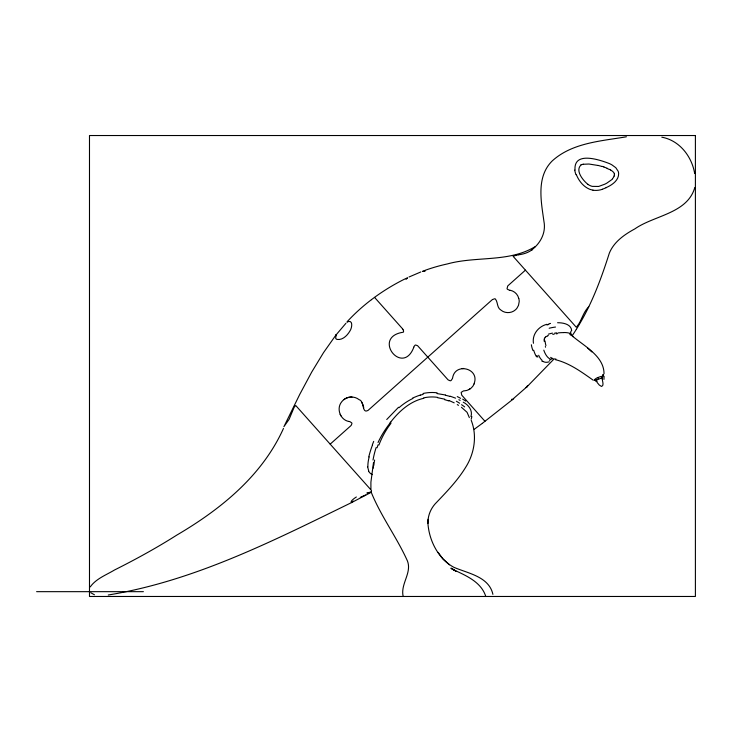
<?xml version="1.0" encoding="UTF-8"?>
<svg xmlns="http://www.w3.org/2000/svg" width="732" height="732" viewBox="0 0 732 732"><rect width="100%" height="100%" fill="white"/><g stroke="black" fill="none" stroke-linecap="round" stroke-linejoin="round"><path stroke-width="1.1" d="M403.176 596.461C400.239 584.044 412.07 573.028 407.459 561.005C397 537.663 381.326 516.819 371.609 493.194M492.911 594.366C488.985 576.514 467.922 573.394 453.776 567.263C438.294 558.818 429.162 540.683 427.936 523.481C427.698 516.298 430.379 509.234 435.147 503.872C446.09 492.389 457.344 480.933 465.662 467.318C474.418 453.501 477.319 435.76 471.216 420.333M427.936 523.481L428.11 519.308M604.019 373.851C604.147 355.267 582.214 345.294 570.301 334.213M544.215 339.026L545.166 337.47M373.494 462.597L370.904 482.187L370.914 489.058M413.818 347.224C402.618 376.989 371.28 336.949 403.222 332.227A1.4 1.116 -37.6 0 0 403.561 331.715L403.442 330.123M470.96 416.563C472.899 410.451 468.471 404.814 463.255 402.197M694.824 187.465C687.43 213.588 654.271 215.272 634.818 228.906C624.433 234.533 613.892 241.853 609.308 253.217C601.64 277.346 592.865 301.328 580 323.251A221.769 221.769 0 0 1 576.34 329.345M377.044 447.783L378.06 444.818M571.097 334.176L570.786 335.036M473.988 383.897C480.329 368.489 455.295 362.093 452.66 377.675A7.448 7.192 -34.1 0 1 452.44 378.536L451.113 380.512A1.857 1.784 -38 0 1 450.189 380.777L448.258 379.972A7.384 7.119 -59 0 1 447.472 379.194L418.063 346.218A5.984 5.783 -54.4 0 0 417.441 345.632L415.63 345.01A1.519 1.455 -38.7 0 0 415.09 345.193L414.138 346.309A4.593 4.438 -35.2 0 0 413.882 346.977M372.332 444.836L373.695 441.387M283.476 428.449C262.056 475.919 220.68 509.316 176.796 535.101C156.703 547.838 135.841 559.312 114.576 569.963C106.213 574.995 96.075 578.664 90.237 586.918M602.509 376.404L602.171 376.943A1.427 1.382 -46.9 0 0 602.024 377.52L602.125 378.261A3.331 0.695 -24.9 0 0 598.739 379.185M603.946 379.423L604.074 376.285M518.338 254.846C523.938 254.141 529.703 252.32 533.774 248.24C541.396 241.468 545.99 231.843 543.931 221.329C541.14 201.401 536.08 176.915 552.193 160.958C572.14 142.749 601.036 141.102 626.409 136.793M390.129 422.794C398.647 411.668 409.746 401.392 423.801 398.281M335.897 335.091L323.535 352.614L311.713 372.076L299.754 394.374L283.897 426.701L289.103 419.326L294.163 407.248L295.728 405.501L371.545 490.541M335.622 335.439L345.934 323.27M335.961 335.009C337.937 332.813 333.664 339.19 336.958 339.41C342.558 340.389 347.371 335.43 349.942 330.974C351.726 328.54 353.483 320.378 348.368 321.494C345.294 323.608 347.883 320.817 348.972 319.765A185.443 185.443 0 0 1 371.435 299.681M406.095 279.313L407.541 277.821L404.238 279.295A209.498 209.498 0 0 0 374.528 297.366L371.435 299.672M594.677 379.56L595.207 380.073A1.4 1.318 22.9 0 1 595.638 380.329L596.159 380.915A3.303 1.135 -23.5 0 1 598.511 378.837L597.824 377.483L596.306 378.298A4.749 1.125 -24.5 0 0 594.704 379.551M386.734 419.518L398.537 407.257M588.766 306.745C582.764 312.573 581.391 321.952 576.276 327.231L513.105 256.31L516.874 255.047M553.538 359.494L527.177 386.597M526.711 386.798L525.997 387.612L527.095 386.679M527.333 386.45L513.562 398.492M330.196 444.132L350.573 425.969A6.295 6.076 56.2 0 0 351.232 425.292L351.918 423.627A1.565 1.501 61.4 0 0 351.689 422.831L350.006 421.714A6.451 6.112 57.8 0 0 349.283 421.513M525.42 270.163L508.484 285.26A8.811 7.201 10.8 0 0 507.715 286.02L507.047 288.664A2.269 1.857 12.8 0 0 507.441 289.277L510.012 290.467M351.534 502.6L353.373 501.091M513.699 398.601L512.437 399.672M512.501 399.617L482.379 423.306M371.444 491.428L367.638 493.395M492.554 299.498A7.805 7.146 14.9 0 0 491.867 300.038L368.059 410.396C361.553 414.056 364.792 401.209 359.046 399.617C354.544 395.985 347.499 396.222 343.253 400.157A12.005 10.66 -75.3 0 0 341.762 401.749C335.924 408.529 340.389 420.342 349.274 421.531M552.523 358.332L549.412 360.345M482.205 423.444L474.281 429.263M535.202 246.62C509.06 262.578 476.12 255.971 447.472 263.913A177.711 177.711 0 0 0 425.804 270.071L422.401 271.453L425.091 271.169M492.563 299.516L494.631 298.784A1.72 1.556 11.2 0 1 495.363 298.976C498.08 302.124 496.699 307.797 501.054 310.194C505.126 313.57 511.586 313.387 515.465 309.801A12.279 11.703 47.2 0 0 517.039 308.053L518.503 305.345L519.208 301.557A11.986 11.52 9.7 0 0 518.768 298.436M371.527 492.151L351.534 502.6C273.576 540.637 194.767 580.888 108.263 594.997M580.915 165.048C575.013 170.712 583.093 180.484 587.842 184.327M606.16 187.721L602.354 189.268M412.674 397.988L417.423 396.067A51.094 47.113 -18 0 1 420.324 395.097M408.996 277.016L420.799 271.965M546.941 324.294C538.578 326.326 531.944 334.387 533.454 343.281M420.333 395.124L423.206 394.374M548.863 323.782L550.528 323.425M583.377 164.27L588.958 164.023L598.081 165.478M555.945 359.055L552.962 358.872L550.656 357.362M556.174 333.856L557.427 333.673M36.6 591.666L143.39 591.666M557.592 322.739C562.926 322.666 571.198 324.056 571.683 330.699M594.594 380.365L595.409 380.466A1.382 1.318 -69.9 0 1 595.848 380.722L596.36 381.381M436.949 393.56L445.504 395.005M437.544 397.696L444.736 399.169M592.984 190.11L592.014 189.927A15.592 15.262 16.4 0 1 589.26 189.076C583.111 186.386 578.783 180.685 576.313 174.591M661.81 137.195C679.497 140.388 691.85 156.428 694.686 173.557M602.134 166.503L599.764 165.871A67.079 66.639 58.6 0 0 598.099 165.423M450.207 396.222L455.606 398.171M603.873 167.024L607.185 168.214M542.723 361.434L541.836 361.105M555.35 359.659C569.716 363.173 581.565 372.039 593.259 380.21M449.119 400.55L454.197 402.847M94.446 594.777L90.741 592.728M458.854 399.709L460.144 400.386M609.646 169.367L610.653 169.925M457.271 404.586L458.497 405.336M454.471 570.374L450.894 568.133L454.334 570.191L453.108 569.551C465.854 575.553 481.125 581.766 485.792 596.47M455.368 570.933L456.237 571.509L451.763 568.554L454.462 570.338M461.453 407.276L467.071 412.308L469.34 417.606M449.466 564.857L442.842 558.855L438.111 552.349M587.65 348.057L591.822 351.891M571.829 335.137L572.387 335.732A19.398 8.317 -34.4 0 1 572.991 336.693M374.564 297.393L402.591 328.851M484.977 421.303L461.746 395.17L461.151 392.379L463.457 390.925A7.073 6.176 -35.4 0 1 464.363 390.842A10.367 9.333 -38.4 0 0 474.144 383.952M596.964 382.241L599.279 385.05L601.539 386.469C604.385 385.608 602.226 380.997 602.308 379.094M537.846 357.161L536.94 355.514M368.736 471.079L367.665 466.952M545.541 347.215L545.34 346.52M614.377 173.905L613.938 172.807A9.086 7.659 22.2 0 0 610.589 170.044M575.032 170.08C573.44 150.829 599.709 159.823 609.463 163.611A34.505 34.367 -66.7 0 1 611.906 164.865L615.804 167.701L618.174 171.288A8.198 8.079 6.4 0 1 618.632 173.548C618.833 179.093 614.212 183.284 609.774 185.8A45.247 43.947 4.6 0 1 606.105 187.621M544.288 341.533L544.242 341.149A11.611 8.372 -76.1 0 1 544.16 340.16L544.169 340.014M360.309 497.385A12.032 1.308 -25.1 0 1 365.607 495.015M351.735 502.481A11.117 2.397 -27.1 0 1 356.356 496.991M366.796 493.039A12.032 2.736 -27 0 1 368.699 492.49M402.545 328.897A8.4 6.451 -53.5 0 1 403.332 330.205M340.929 415.822A12.353 12.353 0 0 1 340.142 414.294M343.884 399.626A12.353 12.353 0 0 1 352.028 397.037M361.507 402.179A12.353 12.353 0 0 1 363.722 407.77M517.332 254.773A9.598 1.574 -13.3 0 1 518.906 254.58M510.067 290.229A11.154 10.751 0.4 0 1 518.741 298.436M531.597 250.454A11.117 0.741 -40.5 0 1 531.853 250.243M516.463 255.294A9.598 1.244 -12.2 0 1 516.719 255.258M612.547 178.8A12.032 11.703 14 0 1 611.751 179.66L606.837 183.128A44.844 43.151 2.8 0 1 604.733 184.217L598.639 186.45L592.279 186.376A13.03 12.673 17.5 0 1 587.851 184.318M614.139 176.073A8.894 8.418 -13.5 0 1 612.446 178.718M580.824 164.975A7.201 4.41 -4.8 0 1 583.34 164.178M602.171 166.374A60.436 56.016 26 0 1 603.909 166.896M607.084 168.442A30.351 29.765 5.3 0 1 609.527 169.586M614.331 173.905A4.667 4.273 -37.2 0 1 614.057 176.046M602.363 189.295A20.038 19.782 22.2 0 1 592.966 190.219M575.983 174.674A24.43 21.21 37.8 0 1 574.739 170.089M576.331 329.345A200.952 200.952 0 0 1 572.195 335.714M470.173 388.738A11.172 11.172 0 0 1 468.809 389.57M462.102 368.589A11.172 11.172 0 0 1 463.649 368.48M527.671 385.48A11.319 1.647 -37.4 0 1 526.573 386.88M513.031 399.16A11.282 3.212 -42.2 0 1 511.531 399.306M597.349 381.143A3.358 0.714 -23.2 0 1 596.607 381.244M596.324 381.399A3.614 1.153 -31.4 0 1 596.223 380.887M596.598 379.826A4.538 0.759 -24 0 1 594.851 380.228M594.567 380.384A4.538 1.016 -27.6 0 1 594.476 379.917M564.18 332.52A27.935 11.007 -23.1 0 1 571.033 333.783M550.318 359.119A30.415 13.963 -83 0 1 543.794 350.152M545.935 345.632A23.177 9.754 -89.5 0 1 545.404 343.317A20.725 10.001 -86.7 0 1 545.056 340.984M544.343 339.987A6.689 5.334 -71.9 0 1 544.379 339.017M545.139 337.434A8.006 6.707 -52.6 0 1 545.486 337.178M545.422 337.049A10.385 8.821 -53.5 0 1 547.078 336.171M547.426 335.924A12.051 9.333 -46.7 0 1 548.36 335.558M548.305 334.222A30.652 22.655 -44 0 1 552.514 333.124M552.788 334.414A44.808 26.663 -34.4 0 1 554.27 334.103M554.591 333.161A40.287 23.689 -33.9 0 1 556.567 332.859M557.93 332.941A41.504 18.575 -25.7 0 1 563.988 332.612M549.165 328.238A43.17 23.351 -31.8 0 1 555.497 327.048M546.923 324.981A38.952 27.981 -50.1 0 1 548.808 324.441M532.942 350.482A26.819 16.36 -74.9 0 1 531.359 344.754M536.529 356.823A34.633 14.32 -86.5 0 1 533.665 350.216M542.037 360.263A30.68 12.911 -84.1 0 1 538.651 355.267M549.201 361.782A30.488 14.009 -72.8 0 1 542.769 361.297M570.96 331.166A19.764 8.043 -44.7 0 1 569.99 334.661M603.067 374.473A3.321 2.763 -57.9 0 1 601.338 377.95M603.241 374.455A4.456 3.477 -50.1 0 1 601.411 377.52M601.933 378.362A3.312 1.125 -21.1 0 1 602.171 379.075M602.372 376.477A4.465 1.025 -21.9 0 1 601.878 377.758M597.888 377.602A4.548 0.915 -24.3 0 1 602.409 376.458M368.782 456.914A87.218 62.485 -46.2 0 1 372.551 444.855M367.867 466.888A39.446 28.319 -46.1 0 1 369.184 456.905M378.051 442.503A88.499 72.532 -36.4 0 1 390.842 422.126M398.986 407.706A57.361 53.024 -19.5 0 1 412.903 398.437M423.023 393.487A39.318 36.252 -18.1 0 1 437.096 392.791M445.385 395.253A57.233 40.855 -4 0 1 449.997 396.433M457.253 396.598A46.217 31.128 -0.8 0 1 460.593 398.336M462.661 399.15A49.712 26.59 7.9 0 1 465.753 401.136M471.829 416.508A32.199 21.448 -14.2 0 1 471.188 419.235M372.286 474.62A15.546 11.383 -40.4 0 1 368.608 471.234M373.027 460.035A99.223 88.426 -30.7 0 1 376.102 447.6M373.851 465.25A57.059 43.371 -53.2 0 1 374.628 460.044M378.929 445.038A82.972 73.603 -32.4 0 1 390.952 423.316M423.718 397.869A35.52 32.784 -19.5 0 1 437.617 397.366M444.544 399.663A49.071 43.307 -15.3 0 1 448.899 400.99M456.375 401.255A45.686 27.322 11.7 0 1 459.595 403.222M461.572 404.686A45.009 17.824 19.9 0 1 464.655 406.891M373.366 468.123A33.581 24.943 -55.2 0 1 373.54 465.296M695.4 135.53L89.487 135.53L89.487 596.47L695.4 596.47L695.4 135.53"/></g></svg>
